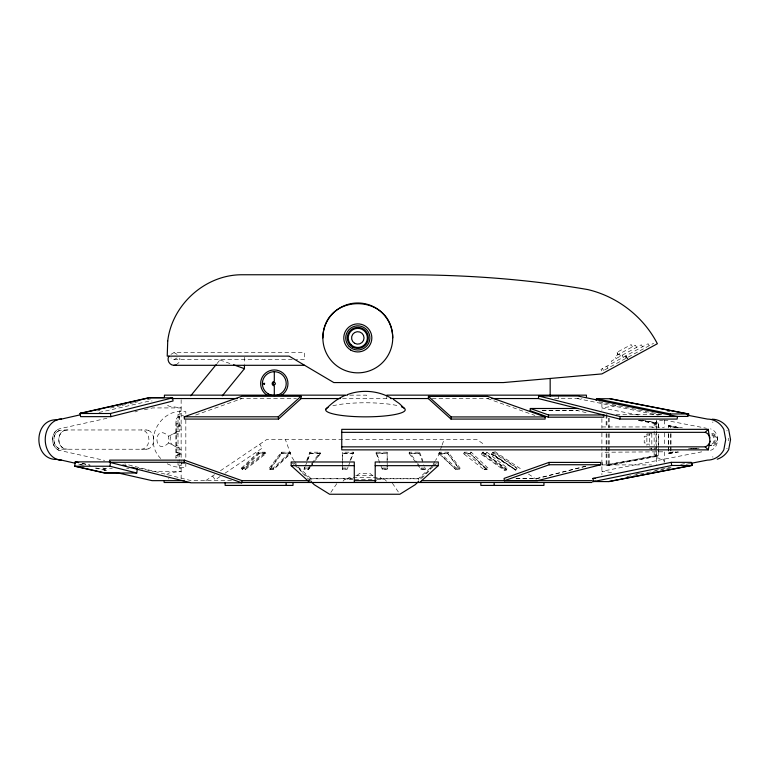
<?xml version="1.0" encoding="UTF-8"?>
<svg xmlns="http://www.w3.org/2000/svg" width="769" height="769" viewBox="0 0 769 769"><rect width="100%" height="100%" fill="white"/><g stroke="black" fill="none" stroke-linecap="round" stroke-linejoin="round"><path stroke-width="0.58" stroke-dasharray="3.85 2.88" d="M376.176 452.191L376.079 453.374L387.095 453.374L387.201 452.191L376.176 452.191L379.463 460.66M387.201 468.071L387.095 469.253L382.222 469.253L382.328 468.071L387.201 468.071L387.201 452.191M664.435 451.951L664.137 462.573M181.138 452.979L177.437 454.508L175.899 458.209L175.899 420.989C175.841 417.096 180.033 415.039 183.483 415.76M104.68 470.666L104.988 468.523L112.274 468.638M104.795 470.82L105.103 468.638L102.806 468.119M712.796 422.662L712.901 421.921M409.31 452.191L409.021 453.316L419.288 453.316L419.586 452.191L409.31 452.191L416.99 462.467M420.893 469.196L421.191 468.071L425.728 468.071L425.44 469.196L420.893 469.196L409.031 453.268L419.307 453.268L424.209 466.024M441.752 446.001L437.917 456.651L435.475 460.477M442.137 444.934L444.059 439.599M306.61 460.66L309.888 452.191L320.164 452.191L320.5 453.489L315.607 460.025M304.822 466.966L304.005 469.08L308.552 469.08L309.945 467.216M307.283 460.612L310.157 453.21L320.423 453.21L313.444 462.544M310.022 467.494L308.619 469.359L304.082 469.359L304.899 467.244M305.312 466.187L310.224 453.489L309.888 452.191M350.02 460.66L353.298 452.191L342.272 452.191L342.368 469.196L347.242 469.196L348.059 466.966M348.472 466.024L353.384 453.21L342.359 453.21L342.368 469.196M438.868 453.489L439.397 452.191L448.221 452.191L460.102 468.071L459.564 469.359L455.671 469.359L438.868 453.489L447.693 453.489L459.564 469.359M447.693 453.489L448.221 452.191M455.671 469.359L456.2 468.071L460.102 468.071M464.409 452.191L463.534 453.825L470.301 453.825L487.094 469.705L487.969 468.071L471.176 452.191L464.409 452.191L484.979 468.071L487.969 468.071M470.301 453.825L471.176 452.191M484.162 469.59L487.162 469.59L470.359 453.71L463.592 453.71L484.105 469.705L484.979 468.071M481.279 454.335L482.615 452.191L486.873 452.191L507.444 468.071L506.108 470.205L504.224 470.205L481.279 454.335L485.537 454.335L506.108 470.205M485.537 454.335L486.873 452.191M504.224 470.205L505.56 468.071L507.444 468.071M432.418 465.245L428.15 471.926L420.903 479.097M433.034 464.293L434.86 461.429M491.401 454.277L492.794 452.191L494.246 452.191L517.191 468.071L515.797 470.157L491.401 454.277L492.852 454.277L515.797 470.157M492.852 454.277L494.246 452.191M515.153 470.157L517.191 468.071M166.738 474.608L168.959 473.031L181.138 471.282L152.57 471.282L137.353 467.831M330.843 492.41L337.072 483.22M269.371 468.071L281.252 452.191L290.076 452.191L290.624 453.547L273.831 469.417L269.929 469.417L269.371 468.071L273.274 468.071L290.076 452.191M269.929 469.417L281.81 453.547L290.624 453.547M308.619 469.359L308.292 468.071L320.164 452.191M310.647 466.283L312.743 463.476M310.714 466.562L312.81 463.765M168.671 442.934C153.05 457.526 153.05 421.672 168.671 436.273L168.671 442.934L181.138 449.634M170.929 354.365L174.015 352.596L304.553 352.596L304.553 359.661L296.276 359.661M177.101 357.893L174.015 359.661L170.929 357.893M216.954 363.631L219.953 359.959L219.953 358.046M343.032 481.183L344.781 479.289L352.692 479.289M347.232 479.289L349.193 477.414L380.28 477.414L382.241 479.289M241.504 468.071L258.297 452.191L265.065 452.191L265.882 453.71L245.311 469.59L242.312 469.59L241.504 468.071L244.494 468.071L265.065 452.191M242.312 469.59L259.115 453.71L265.882 453.71M376.637 478.549L418.49 478.549L431.38 466.898M432.245 466.12L435.677 463.015M432.966 466.793L419.672 478.808L376.368 478.808M433.86 465.985L436.513 463.582M357.027 475.425L359.7 473.32L369.774 473.32L372.446 475.425M214.58 474.684L205.717 480.654L205.717 482.49M220.453 470.724L266.622 439.599L476.915 439.599L484.835 444.895M220.107 476.53L215.195 479.837L212.609 476.011M225.009 473.223L262.306 448.087L259.72 444.251M176.111 364.929L179.283 362.199L179.879 358.085M663.311 420.057L656.322 421.431M604.597 369.966L653.621 343.291M168.671 436.273L181.138 429.573M615.546 405.801L601.896 407.926L639.51 415.241M726.618 430.9L727.263 430.582M710.489 450.355C719.871 447.798 719.871 431.409 710.489 428.852M195.672 415.049L241.975 398.544M585.555 466.177L537.089 478.395L515.884 478.395M585.863 466.302L537.195 478.568L515.836 478.568M97.519 410.915L99.835 410.386M110.294 408.022L116.1 406.705M117.263 406.445L120.743 405.648M121.906 405.388L128.875 403.812M130.038 403.542L133.527 402.754M134.681 402.495L138.17 401.706M147.465 399.601L150.945 398.813M99.038 412.463L149.744 400.976L152.079 400.976M106.939 418.269L59.05 428.91A11.074 8.786 90 0 0 52.542 439.599A11.074 8.786 -90 0 0 59.05 450.298L104.594 460.41M135.017 411.905L137.353 411.377M144.38 409.781L152.57 407.926L181.138 407.926L168.959 406.176L166.738 404.6M606.914 433.61L606.914 464.784L658.61 455.171L658.61 433.61M668.674 433.62L668.674 452.768L673.308 451.864M688.361 448.933L692.994 448.029M606.914 464.784L658.61 455.171M668.674 452.768L675.595 451.864M690.649 448.933L695.282 448.029M606.155 433.658L606.155 465.754L658.293 456.065L658.293 433.726M668.463 433.754L668.463 453.633L677.806 451.816M692.994 448.865L697.666 447.952M606.155 465.754L658.293 456.065M668.463 453.633L680.104 451.816M695.291 448.865L699.963 447.952M701.799 451.836L601.896 471.282L614.152 472.858M680.757 464.38L686.592 463.246M635.886 474.04L641.75 472.906M654.65 470.397L671.058 467.196M686.294 464.236L689.812 463.553M626.985 476.578L672.462 467.725M728.156 438.59L728.839 438.465M146.206 449.231L62.558 449.231L59.396 448.712A9.43 7.479 -90 0 1 53.849 439.599A9.43 7.479 90 0 1 59.396 430.496L62.558 429.967L146.206 429.967M67.537 429.967L64.298 430.496A9.43 7.479 -90 0 0 58.752 439.599A9.43 7.479 -90 0 0 64.298 448.712L67.537 449.231M141.217 449.231L143.284 448.894A9.613 7.632 -90 0 0 148.936 439.599A9.613 7.632 -90 0 0 143.284 430.313L141.217 429.967M146.12 449.231L148.263 448.894M708.018 445.559L711.469 445.068A5.46 5.047 -90 0 0 716.516 439.599A5.46 5.047 -90 0 0 711.469 434.139M176.245 433.235C168.065 432.928 168.065 446.28 176.245 445.972M662.753 451.816L601.896 452.259M174.015 359.661L292.71 359.661M349.808 395.151L366.621 395.151L366.621 398.544M239.938 398.544L296.45 398.544M342.599 398.544L388.72 398.544M432.245 398.544L488.882 398.544M554.526 398.544L582.037 398.544M542.472 410.598L578.077 410.598M542.087 410.694L578.028 410.694L588.458 413.213M181.138 410.963L179.369 410.963L179.369 431.572L178.014 431.572M179.369 413.905L181.138 413.905M616.094 414.289L656.322 414.289L662.138 415.183M179.369 414.414L178.014 414.414L178.014 461.438M178.014 416.51L179.369 416.51M178.014 417.202L179.369 417.202M178.014 418L179.369 418M639.779 419.989L658.293 423.142L658.293 427.843M178.014 423.632L176.245 423.517L176.245 455.681L178.014 455.565M658.61 427.631L658.61 424.036L636.319 420.143M656.322 424.277L654.15 424.277L654.15 427.679M178.014 425.026L181.138 425.026M668.463 427.91L668.463 425.565L682.439 427.843M178.014 426.68L179.369 426.68M176.245 426.872L178.014 426.91M601.896 426.949L656.322 426.949L663.782 427.699M651.833 427.497L654.15 427.497M651.833 433.783L649.594 433.783L649.594 445.424M176.245 434.043L178.014 433.995M649.594 433.908L646.873 433.908L646.873 445.299M646.873 435.071L649.594 435.071M646.873 436.244L644.22 436.244L644.22 442.963L646.873 442.963M728.253 439.599L728.954 439.599M646.873 444.136L649.594 444.136M176.245 445.213L178.014 445.155M178.014 447.625L179.369 447.625L179.369 461.438M656.322 448.116L654.15 448.116L654.15 454.921L656.322 454.921M649.594 448.404L651.833 448.404M176.245 452.297L179.369 452.172M176.245 452.335L178.014 452.335M310.224 453.489L320.5 453.489M178.014 454.181L181.138 454.181M181.138 463.447L185.829 463.447M601.896 464.909L651.593 464.909M179.369 465.034L178.014 465.034L178.014 461.938M179.369 465.293L181.138 465.293M308.292 468.071L303.745 468.071L304.082 469.359M342.272 468.071L347.146 468.071L347.242 469.196M181.138 468.234L179.369 468.234L179.369 462.976M126.616 468.638L129.009 468.638M342.359 469.08L347.232 469.08M382.241 469.023L387.124 469.023M420.912 469.138L425.459 469.138M484.105 469.705L487.094 469.705M355.711 475.425L373.763 475.425M298.093 466.898L310.993 478.549L352.836 478.549M294.729 465.187L309.801 478.808L353.106 478.808M354.759 479.289L374.714 479.289M376.781 479.289L384.692 479.289L386.442 481.183M231.488 480.654L191.125 480.654L124.809 463.938M174.015 352.596L177.101 354.365M181.138 426.228L177.437 424.69L175.899 420.989M656.322 457.776L662.753 458.833L664.435 461.342M146.12 429.967L148.263 430.313M728.156 440.618L728.839 440.733M667.54 411.319L669.886 411.771M664.185 420.047L706.5 428.275M642.067 419.989L658.293 423.142M668.463 425.565L680.142 427.843M638.616 420.143L658.61 424.036M677.912 427.795L668.674 426.439L675.624 427.795M598.964 401.831L661.801 414.731M577.365 398.544L658.341 415.212M81.966 463.303L90.021 465.13M102.681 468.004L104.988 468.523M82.158 463.438L90.184 465.264M80.091 464.341L83.581 465.13M96.356 468.023L109.131 470.916M78.774 464.341L82.273 465.139M95.135 468.052L107.987 470.964M168.276 478.722L168.959 478.904M219.953 359.959L231.527 364.083M487.498 398.544L534.926 415.452M167.171 463.794L173.909 466.591L181.138 467.542L185.829 467.542L185.829 463.794M726.618 448.298L727.263 448.625M494.746 451.518L522.497 470.061M528.438 474.04L536.368 479.337M492.794 452.191L516.547 468.071M482.615 452.191L505.56 468.071M293.796 463.015L297.228 466.12M291.182 461.977L293.845 464.389M439.397 452.191L456.2 468.071M310.186 480.692L301.323 471.926L297.055 465.245M160.75 458.526C142.313 440.416 160.798 407.157 185.829 411.665L185.829 414.481M417.692 463.399L419.787 466.197M392.401 483.22L398.63 492.41M293.998 460.477L291.566 456.651L285.414 439.599M294.614 461.429L296.44 464.293M649.18 345.704L648.113 343.733L600.964 369.389L602.55 372.302M642.432 346.819L641.327 344.791L611.393 361.084L612.499 363.112M636.597 347.367L635.425 345.214L614.912 356.383L616.084 358.527M632.406 346.857L631.176 344.589L616.671 352.481L617.911 354.749M626.053 355.739L627.629 358.652M625.764 355.893L627.35 358.806M625.12 356.249L626.187 358.219M622.102 355.259L623.207 357.287M619.343 353.971L620.506 356.124M617.084 352.26L618.324 354.528M606.866 366.179L607.943 368.149M602.473 368.572L603.53 370.514M258.297 452.191L259.115 453.71M244.494 468.071L245.311 469.59M281.252 452.191L281.81 453.547M273.274 468.071L273.831 469.417M419.586 452.191L422.863 460.66M424.632 467.023L425.44 469.196M382.222 469.253L376.099 453.152L387.124 453.152L387.095 469.253M712.796 456.546L712.901 457.286M602.079 462.217L602.387 464.957M353.298 452.191L353.394 453.316L342.368 453.316L342.272 452.191M670.962 433.62L670.962 452.768M670.76 425.565L670.76 427.91M670.76 433.754L670.76 453.633M664.435 420.21L664.435 427.247M664.435 433.13L664.435 444.895M656.322 420.047L656.322 429.948M656.322 431.044L656.322 464.909M656.005 423.142L656.005 427.843M656.005 433.726L656.005 456.065M654.15 431.082L654.15 445.587M651.833 433.62L651.833 446.789M651.833 447.769L651.833 450.721M609.202 418.019L609.202 427.612M609.202 433.61L609.202 464.784M608.452 418.201L608.452 427.708M608.452 433.658L608.452 465.754M606.914 414.424L606.914 427.612M606.155 414.635L606.155 427.708M601.896 403.235L601.896 410.319M601.896 418.682L601.896 428.246M601.896 433.024L601.896 474.8M558.525 395.151L558.525 398.544M418.49 478.549L418.49 480.356M386.817 395.151L386.817 398.544M310.993 478.549L310.993 480.356M309.801 478.808L309.801 480.644M244.446 357.268L244.446 364.122M185.829 419.845L185.829 460.256M181.138 399.717L181.138 460.458M181.138 461.525L181.138 478.318M332.833 405.792A39.767 7.036 0 0 1 399.496 406.167M59.05 450.298A11.074 8.786 90 0 1 52.542 439.599A11.074 8.786 -90 0 1 59.05 428.91M59.396 430.496A9.43 7.479 -90 0 0 53.849 439.599A9.43 7.479 90 0 0 59.396 448.712M711.7 434.87A5.46 5.047 -90 0 1 711.7 444.328M712.267 434.187A6.258 5.777 -90 0 1 709.374 445.857M148.186 430.313A9.613 7.632 -90 0 1 153.838 439.599A9.613 7.632 -90 0 1 148.186 448.894M64.375 448.712A9.43 7.479 -90 0 1 58.829 439.599A9.43 7.479 -90 0 1 64.375 430.496M711.671 433.341A6.258 5.777 -90 0 1 717.448 439.599A6.258 5.777 -90 0 1 711.671 445.857M281.598 453.037L269.717 468.917L273.62 468.917L290.422 453.037L281.598 453.037M258.72 452.979L241.927 468.859L244.917 468.859L265.488 452.979L258.72 452.979M447.76 453.316L438.936 453.316L455.738 469.196L459.641 469.196L447.76 453.316M485.921 453.71L481.673 453.71L504.618 469.59L506.492 469.59L485.921 453.71M492.967 454.114L491.516 454.114L515.912 469.984L492.967 454.114"/><path stroke-width="1.15" d="M709.979 441.195L708.239 429.342L341.753 429.342L341.753 449.865L708.239 449.865L709.979 441.195A7.613 7.036 -90 0 1 705.221 446.856L341.753 446.856M428.429 396.4L428.285 398.544L450.999 419.076L545.086 419.076L545.24 416.933L487.642 396.4L428.429 396.4L451.143 416.933L545.24 416.933M450.999 419.076L451.143 416.933M109.448 462.275L109.679 460.131L184.387 460.131L241.975 480.654L241.745 482.797L190.895 482.797L109.448 462.275L184.147 462.275L241.745 482.797M184.147 462.275L184.387 460.131M530.341 408.483L530.101 410.694L548.326 417.192L603.8 417.192L604.04 414.981L548.566 414.981L530.341 408.483L578.269 408.483M548.326 417.192L548.566 414.981M322.855 337.908C323.393 292.278 392.2 292.278 392.738 337.908A34.941 34.941 0 0 1 340.331 368.168A34.941 34.941 0 0 1 340.331 307.658A34.941 34.941 0 0 1 392.738 337.908M74.651 466.235L75.275 461.881L110.553 461.881L109.929 466.235L74.651 466.235L104.488 472.993L136.747 472.993L137.372 468.638M538.713 396.006L538.348 398.544L619.795 419.076L677.114 419.076L677.479 416.529L577.73 396.006L538.713 396.006L620.16 416.529L677.479 416.529M619.795 419.076L620.16 416.529M596.148 400.37L596.427 398.717L610.192 398.717L688.466 413.953L688.053 416.423L676.787 416.423M670.164 415.596L670.433 413.953L688.466 413.953M168.978 356.134C166.421 359.902 169.488 365.4 174.015 365.304L304.553 365.304M190.722 395.785L216.204 364.554M222.289 395.833L244.446 368.678L244.446 365.256M341.753 432.341L705.221 432.341L708.239 429.342M418.48 481.481L415.26 484.672L399.87 494.246L329.603 494.246L314.213 484.672L310.993 481.481M325.835 409.214C331.304 403.504 337.658 398.563 344.964 395.439M184.224 416.798L278.32 416.798L301.035 396.275L301.188 398.544L278.474 419.076L184.387 419.076L184.224 416.798L241.822 396.275L301.035 396.275M419.672 482.49L438.292 465.658L438.292 461.977L375.195 461.977L375.195 482.49M717.275 459.218C722.168 457.622 726.224 454.152 728.685 449.654L730.55 439.599L728.685 429.544C725.455 423.508 719.044 419.259 712.113 419.192M548.979 462.4L504.099 478.395L504.358 480.731L537.348 480.731L600.82 464.736L600.56 462.4L548.979 462.4L549.239 464.736L504.358 480.731M347.578 394.545C361.68 389.268 378.108 390.614 391.161 398.121M80.149 413.501L110.438 413.501L172.602 397.833L173.054 400.976L110.89 416.644L80.591 416.644L80.149 413.501L149.292 397.833L172.602 397.833M75.449 463.284L61.51 460.131A20.532 16.284 -90 0 1 57.291 459.429C32.759 460.66 32.759 418.547 57.291 419.768A20.532 16.284 -90 0 1 61.51 419.076L80.091 414.866M691.773 465.485L671.721 465.485L593.457 481.596L592.937 478.443L671.193 462.342L691.254 462.342L691.773 465.485L609 481.596L592.87 481.538L595.196 481.058M690.985 463.323L707.403 460.131A20.532 18.965 -90 0 0 723.821 449.865L725.715 439.599L723.821 429.342A20.532 18.965 -90 0 0 707.403 419.076L687.467 415.193M608.74 481.538L692.34 465.274L692.004 463.265M174.015 365.304L176.111 364.929M347.473 395.151L164.412 395.151L164.412 397.41M386.817 395.151L586.43 395.151L586.43 397.41M164.422 397.631L149.263 397.631L80.12 413.299L83.61 413.299M171.429 398.544L237.554 398.544M300.814 398.544L340.292 398.544M390.402 398.544L428.66 398.544M491.92 398.544L538.156 398.544M549.239 464.736L600.82 464.736M354.278 482.49L354.278 461.977L291.182 461.977L291.182 465.658L354.278 465.658M375.195 465.658L438.292 465.658M118.378 472.8L104.373 472.8L75.602 466.283M592.937 478.443L595.321 478.443M163.768 480.654L152.108 480.654L116.1 472.502M184.089 480.654L164.143 480.654L164.143 482.49L189.962 482.49M242.197 480.654L309.138 480.654M354.576 480.654L376.099 480.654M421.537 480.654L592.015 480.654M241.005 482.49L592.015 482.49M609.932 398.775L689.024 414.164M596.427 398.717L670.433 413.953M75.275 461.881L78.717 462.659M122.848 464.976L126.193 465.822M131.787 467.235L136.257 468.359M109.929 466.235L136.747 472.993M233.536 364.794L244.446 368.678M393.401 399.371L399.342 403.562L404.6 408.57M291.182 465.658L309.801 482.49M705.221 446.856L708.239 449.865M671.193 462.342L671.721 465.485M110.438 413.501L110.89 416.644M278.32 416.798L278.474 419.076M550.162 378.463L550.162 396.179M543.943 482.49L543.943 485.412L480.856 485.412L480.856 482.49M494.15 482.49L494.15 485.412M292.999 482.49L292.999 485.412L225.125 485.412L225.125 482.49M286.116 482.49L286.116 485.412M274.302 371.687L274.302 381.472A2.144 2.144 0 0 0 272.159 383.616A2.144 2.144 0 0 0 274.302 385.759L274.302 395.535M401.456 406.82A39.767 7.036 0 0 1 367.294 416.836A39.767 7.036 0 0 1 328.055 407.416M705.221 432.341A7.613 7.036 -90 0 1 709.979 438.013M61.51 460.131A20.532 16.284 90 0 1 45.227 439.599A20.532 16.284 90 0 1 61.51 419.076M267.468 395.449A13.659 13.659 0 0 1 263.834 374.83A13.659 13.659 0 0 1 284.77 374.83A13.659 13.659 0 0 1 281.127 395.449M167.729 341.003L167.219 356.134L289.125 356.134L333.804 382.568L503.416 382.568L601.896 373.917L657.37 343.724C643.518 316.741 617.43 296.594 587.949 289.605C528.745 279.339 468.571 274.956 408.502 274.754L241.37 274.754C204.89 274.956 171.958 304.851 167.729 341.003M263.623 383.491C265.353 385.134 264.353 382.231 263.623 383.491M264.555 383.75L263.94 384.087L264.555 383.75M268.333 393.939A11.929 11.929 0 0 0 286.222 383.616A11.929 11.929 0 0 0 268.333 373.282A11.929 11.929 0 0 0 268.333 393.939M273.764 384.538A1.067 1.067 0 0 0 275.369 383.616A1.067 1.067 0 0 0 273.764 382.693A1.067 1.067 0 0 0 273.764 384.538M351.039 344.675A9.564 9.564 0 0 0 367.034 340.388A9.564 9.564 0 0 0 355.326 328.671A9.564 9.564 0 0 0 351.039 344.675M354.682 343.31A6.239 6.239 0 0 0 364.035 337.908A6.239 6.239 0 0 0 354.682 332.516A6.239 6.239 0 0 0 354.682 343.31M350.779 350.068A14.044 14.044 0 0 0 371.84 337.908A14.044 14.044 0 0 0 350.779 325.758A14.044 14.044 0 0 0 350.779 350.068M349.251 346.463A12.093 12.093 0 0 0 369.476 341.042A12.093 12.093 0 0 0 354.672 326.239A12.093 12.093 0 0 0 349.251 346.463M352.529 347.04A10.535 10.535 0 0 0 368.341 337.908A10.535 10.535 0 0 0 352.529 328.786A10.535 10.535 0 0 0 352.529 347.04"/></g></svg>
